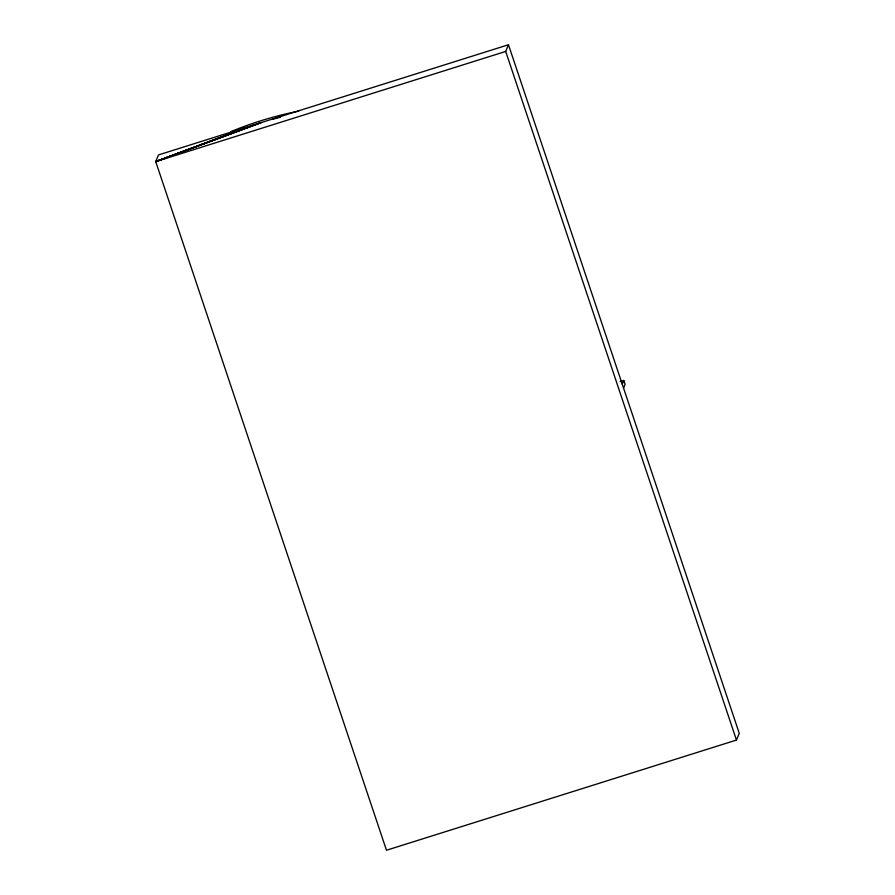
<?xml version="1.0" encoding="UTF-8"?>
<svg xmlns="http://www.w3.org/2000/svg" width="895" height="895" viewBox="0 0 895 895"><rect width="100%" height="100%" fill="white"/><g stroke="black" fill="none" stroke-linecap="round" stroke-linejoin="round"><path stroke-width="1.34" d="M505.697 51.44L155.73 161.626L260.579 122.783L158.516 154.924L155.73 161.626L386.483 850.25L736.462 740.064L505.697 51.44L508.472 44.75L261.116 122.626M622.238 384.168L623.77 380.476L620.101 381.639M623.558 388.083L625.09 384.402L623.77 380.476M736.462 740.064L739.27 733.352L508.472 44.75M230.888 131.599L239.871 128.03A363.873 357.194 22.6 0 1 298.695 111.148M234.233 132.102L236.09 131.375M245.655 127.772L155.73 161.626L261.597 122.481M253.598 125.031L155.73 161.626L259.315 123.197M237.522 130.804L243.395 128.611M272.192 119.382L277.719 117.939M278.703 117.681L280.672 117.167"/></g></svg>
